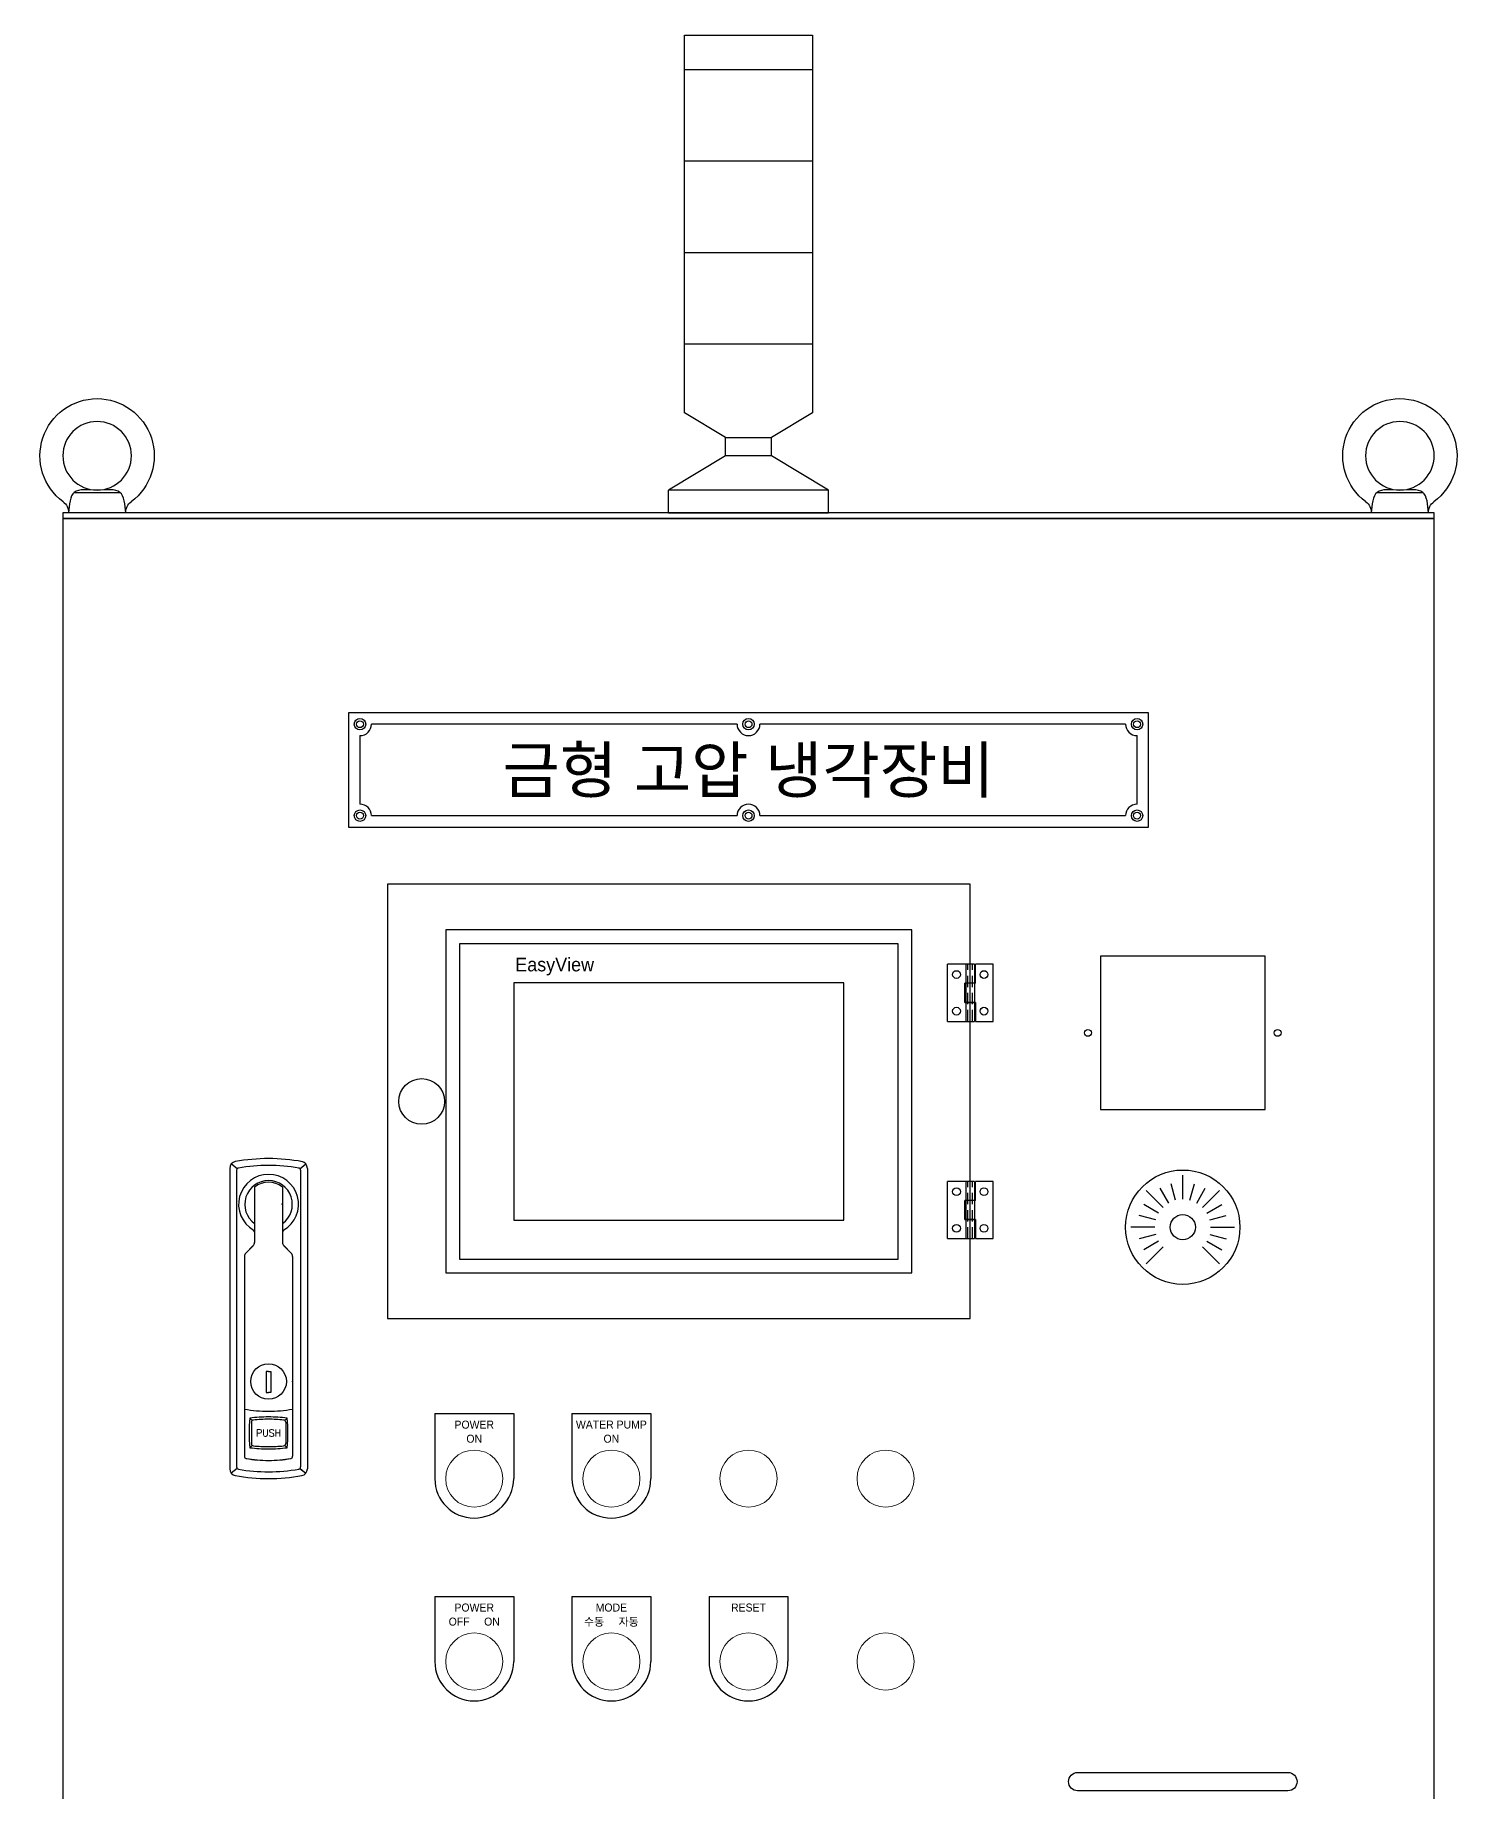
# Model space of a CAD drawing. Header units: millimetres. Extents: x 92843 to 114843, y 2721 to 9158.
# Drawn here: x 109911 to 110535, y 5484 to 6253 of the extents above; entities that cross this region are included whole.
import ezdxf
from ezdxf.enums import TextEntityAlignment as Align

# ---------------------------------------------------------------- set-up
doc = ezdxf.new("R2010")
doc.units = ezdxf.units.MM
doc.header["$LTSCALE"] = 10
doc.linetypes.add('DASHED', pattern=[0.75, 0.5, -0.25])
doc.layers.add('Layer2', color=7, linetype='Continuous')
doc.styles.get("Standard").update_dxf_attribs({"font": 'txt.shx'})
doc.styles.add('style1', font='')
doc.styles.add('style2', font='')
doc.styles.get('style1').set_extended_font_data('Gulim')
doc.styles.get('style2').set_extended_font_data('Gulim')

# ---------------------------------------------------------------- blocks, each defined once
blk = doc.blocks.new('A$C65555AC7')
at = {"linetype": 'Continuous', "ltscale": 2}
for p, q in [((-28, 209), (28, 209)), ((-28, 43.8), (-28, 209)), ((28, 209), (28, 43.8)), ((-28, 194), (28, 194)), ((-28, 154), (28, 154)), ((-28, 114), (28, 114)), ((-28, 74), (28, 74)), ((-10, 33), (-28, 43.8)), ((28, 43.8), (10, 33)), ((-10, 25), (-10, 33)), ((-10, 33), (10, 33)), ((10, 25), (10, 33)), ((-10, 25), (-35, 10)), ((10, 25), (-10, 25)), ((35, 10), (10, 25)), ((-35, 0), (-35, 10)), ((35, 10), (-35, 10)), ((35, 0), (35, 10)), ((-35, 0), (35, 0))]:
    blk.add_line(p, q, dxfattribs=at)
blk = doc.blocks.new('아이볼트M12-원')
blk.add_line((22.5, 9), (2.5, 9))
blk.add_lwpolyline([(0, 0), (25, 0)])
blk.add_circle((12.5, 25), 15)
for centre, radius, start, end in [((12.5, 25), 25, 306.63824, 233.36176), ((-6, 0.12), 6.01, 358.83985, 53.34997), ((31, 0.12), 6.01, 126.65003, 181.16015)]:
    blk.add_arc(centre, radius, start, end)
blk.add_spline([(0, 0), (2.5, 9), (12.5, 10), (22.5, 9), (25, 0)], degree=3)
blk = doc.blocks.new('방수평면회전-KA-604D-정면')
for p, q in [((-17, 135.72), (-17, 4.28)), ((-13.77, 135.52), (-16.31, 137.64)), ((-14, 134.88), (-14, 5.12)), ((13.77, 135.52), (16.31, 137.64)), ((14, 134.88), (14, 5.12)), ((17, 135.72), (17, 4.28)), ((-6.1, 127.54), (-6.1, 109.03)), ((6.1, 127.54), (6.1, 109.03)), ((-6.1, 110.52), (-6.1, 103.33)), ((6.1, 110.52), (6.1, 103.33)), ((-6.69, 101.91), (-9.96, 98.64)), ((6.69, 101.91), (9.96, 98.64)), ((-10.55, 97.22), (-10.55, 9.78)), ((10.55, 97.22), (10.55, 9.78)), ((-1.06, 46.84), (-1.06, 37.74)), ((0, 46.84), (-1.06, 46.84)), ((0, 46.84), (1.06, 46.84)), ((1.06, 46.84), (1.06, 37.74)), ((-1.06, 37.74), (0, 37.74)), ((1.06, 37.74), (0, 37.74)), ((-8.16, 26.45), (-7.11, 25.43)), ((-7.5, 24.64), (-7.5, 15.36)), ((8.16, 26.45), (7.11, 25.43)), ((7.5, 24.64), (7.5, 15.36)), ((13.95, 20), (14, 20)), ((-7.11, 14.57), (-8.16, 13.55)), ((7.11, 14.57), (8.16, 13.55)), ((-13.77, 4.48), (-16.31, 2.36)), ((13.77, 4.48), (16.31, 2.36))]:
    blk.add_line(p, q)
blk.add_circle((0, 42.5), 7.8)
for centre, radius, start, end in [((-14, 135.72), 3, 100.47568, 180), ((0, 60), 80, 90, 100.47568), ((0, 60), 80, 79.36899, 90), ((14, 135.72), 3, 0, 79.52432), ((-13, 134.88), 1, 99.84903, 180), ((0, 60), 77, 90, 99.84903), ((0, 120), 13.1, 90, 239.76511), ((0, 60), 77, 80.07968, 90), ((0, 120), 13.1, 300.23489, 90), ((13, 134.88), 1, 0, 80.15097), ((0, 120), 10.4, 305.90408, 234.09592), ((0, 120), 9.7, 51.03349, 128.96651), ((-7.1, 107.82), 1, 0, 59.76511), ((7.1, 107.82), 1, 120.23489, 180), ((-8.1, 103.33), 2, 315, 0), ((8.1, 103.33), 2, 180, 225), ((-8.55, 97.22), 2, 135, 180), ((8.55, 97.22), 2, 0, 45), ((0, 89.5), 60, 259.87284, 270), ((52.4, 20), 60.9, 173.91919, 186.08081), ((0, -33.9), 60.9, 90, 97.69771), ((-6.5, 24.64), 1, 96.32509, 180), ((0, -34), 60, 90, 96.32509), ((0, 89.5), 60, 270, 280.12716), ((0, -33.9), 60.9, 82.30229, 90), ((0, -34), 60, 83.67491, 90), ((6.5, 24.64), 1, 0, 83.67491), ((-52.4, 20), 60.9, 353.91919, 6.08081), ((-9.55, 9.78), 1, 180, 260.68487), ((0, 68), 60, 260.488, 270), ((0, 68), 60, 260.68487, 270), ((0, 73.9), 60.9, 262.30229, 270), ((-6.5, 15.36), 1, 180, 263.67491), ((0, 74), 60, 263.67491, 270), ((0, 74), 60, 270, 276.32509), ((0, 73.9), 60.9, 270, 277.69771), ((0, 68), 60, 270, 279.512), ((0, 68), 60, 270, 279.31513), ((6.5, 15.36), 1, 276.32509, 0), ((9.55, 9.78), 1, 279.31513, 0), ((-14, 4.28), 3, 180, 259.52432), ((0, 80), 80, 259.52432, 270), ((-13, 5.12), 1, 180, 260.15097), ((0, 80), 77, 260.15097, 270), ((0, 80), 77, 270, 279.92032), ((0, 80), 80, 270, 280.51907), ((13, 5.12), 1, 279.84903, 0), ((14, 4.28), 3, 280.47568, 0)]:
    blk.add_arc(centre, radius, start, end)
for p in [(6, 120), (10.5, 42.5), (10.5, 42.5)]:
    blk.add_point(p)
blk.add_text('PUSH', height=3).set_placement((0, 20), align=Align.MIDDLE_CENTER)

msp = doc.modelspace()

# ---------------------------------------------------------------- linework, layer by layer
for p, q in [((110319.66, 5881.4), (110064.66, 5881.4)), ((110064.66, 5881.4), (110064.66, 5691.4)), ((110319.66, 5691.4), (110319.66, 5881.4)), ((110448.66, 5849.9), (110376.66, 5849.9)), ((110376.66, 5849.9), (110376.66, 5782.9)), ((110448.66, 5782.9), (110448.66, 5849.9)), ((110376.66, 5782.9), (110448.66, 5782.9)), ((109995.66, 5757.12), (109995.66, 5625.69)), ((109998.89, 5756.93), (109996.35, 5759.04)), ((109998.66, 5756.28), (109998.66, 5626.53)), ((110026.42, 5756.93), (110028.96, 5759.04)), ((110026.66, 5756.28), (110026.66, 5626.53)), ((110029.66, 5757.12), (110029.66, 5625.69)), ((110006.56, 5748.95), (110006.56, 5730.44)), ((110018.76, 5748.95), (110018.76, 5730.44)), ((110006.56, 5731.93), (110006.56, 5724.73)), ((110018.76, 5731.93), (110018.76, 5724.73)), ((110002.11, 5718.63), (110002.11, 5631.18)), ((110005.97, 5723.32), (110002.69, 5720.04)), ((110019.34, 5723.32), (110022.62, 5720.04)), ((110023.21, 5718.63), (110023.21, 5631.18)), ((110064.66, 5691.4), (110319.66, 5691.4)), ((110011.59, 5668.25), (110011.59, 5659.15)), ((110012.66, 5668.25), (110011.59, 5668.25)), ((110012.66, 5668.25), (110013.72, 5668.25)), ((110013.72, 5668.25), (110013.72, 5659.15)), ((110011.59, 5659.15), (110012.66, 5659.15)), ((110013.72, 5659.15), (110012.66, 5659.15)), ((110004.5, 5647.86), (110005.55, 5646.84)), ((110020.81, 5647.86), (110019.77, 5646.84)), ((110085.41, 5649.9), (110119.91, 5649.9)), ((110085.41, 5649.9), (110085.41, 5621.4)), ((110085.41, 5649.9), (110085.41, 5621.4)), ((110119.91, 5649.9), (110119.91, 5621.4)), ((110119.91, 5649.9), (110119.91, 5621.4)), ((110145.41, 5649.9), (110179.91, 5649.9)), ((110145.41, 5649.9), (110145.41, 5621.4)), ((110145.41, 5649.9), (110145.41, 5621.4)), ((110179.91, 5649.9), (110179.91, 5621.4)), ((110179.91, 5649.9), (110179.91, 5621.4)), ((110005.16, 5646.05), (110005.16, 5636.76)), ((110020.16, 5646.05), (110020.16, 5636.76)), ((110026.6, 5641.4), (110026.66, 5641.4)), ((110005.55, 5635.97), (110004.5, 5634.95)), ((110019.77, 5635.97), (110020.81, 5634.95)), ((109998.89, 5625.88), (109996.35, 5623.77)), ((110026.42, 5625.88), (110028.96, 5623.77)), ((110085.41, 5569.9), (110119.91, 5569.9)), ((110085.41, 5569.9), (110085.41, 5541.4)), ((110085.41, 5569.9), (110085.41, 5541.4)), ((110119.91, 5569.9), (110119.91, 5541.4)), ((110119.91, 5569.9), (110119.91, 5541.4)), ((110145.41, 5569.9), (110179.91, 5569.9)), ((110145.41, 5569.9), (110145.41, 5541.4)), ((110145.41, 5569.9), (110145.41, 5541.4)), ((110179.91, 5569.9), (110179.91, 5541.4)), ((110179.91, 5569.9), (110179.91, 5541.4)), ((110205.41, 5569.9), (110239.91, 5569.9)), ((110205.41, 5569.9), (110205.41, 5541.4)), ((110205.41, 5569.9), (110205.41, 5541.4)), ((110239.91, 5569.9), (110239.91, 5541.4)), ((110239.91, 5569.9), (110239.91, 5541.4))]:
    msp.add_line(p, q)
at = {"linetype": 'Continuous'}
for p, q in [((110309.66, 5821.4), (110309.66, 5846.4)), ((110321.56, 5846.4), (110309.66, 5846.4)), ((110317.76, 5846.4), (110317.76, 5821.4)), ((110321.56, 5846.4), (110321.56, 5821.4)), ((110321.96, 5838.07), (110321.96, 5846.4)), ((110329.66, 5846.4), (110321.96, 5846.4)), ((110329.66, 5821.4), (110329.66, 5846.4)), ((110321.96, 5838.07), (110317.36, 5838.07)), ((110317.36, 5829.74), (110317.36, 5838.07)), ((110321.96, 5829.74), (110317.36, 5829.74)), ((110321.96, 5829.74), (110317.36, 5829.74)), ((110317.36, 5829.74), (110321.96, 5829.74)), ((110321.96, 5829.74), (110321.96, 5821.4)), ((110309.66, 5821.4), (110321.56, 5821.4)), ((110321.96, 5821.4), (110329.66, 5821.4)), ((110309.66, 5726.4), (110309.66, 5751.4)), ((110321.56, 5751.4), (110309.66, 5751.4)), ((110317.76, 5751.4), (110317.76, 5726.4)), ((110321.56, 5751.4), (110321.56, 5726.4)), ((110321.96, 5743.07), (110321.96, 5751.4)), ((110329.66, 5751.4), (110321.96, 5751.4)), ((110329.66, 5726.4), (110329.66, 5751.4)), ((110406.56, 5741.96), (110402.81, 5748.47)), ((110409.5, 5743.18), (110407.56, 5750.43)), ((110412.66, 5743.59), (110412.66, 5754.1)), ((110415.81, 5743.18), (110417.75, 5750.43)), ((110418.75, 5741.96), (110422.51, 5748.47)), ((110321.96, 5743.07), (110317.36, 5743.07)), ((110317.36, 5734.74), (110317.36, 5743.07)), ((110402.1, 5737.5), (110395.59, 5741.25)), ((110404.04, 5740.02), (110396.6, 5747.46)), ((110421.27, 5740.02), (110428.71, 5747.46)), ((110423.21, 5737.5), (110429.72, 5741.25)), ((110321.96, 5734.74), (110317.36, 5734.74)), ((110321.96, 5734.74), (110317.36, 5734.74)), ((110317.36, 5734.74), (110321.96, 5734.74)), ((110321.96, 5734.74), (110321.96, 5726.4)), ((110400.88, 5734.56), (110393.63, 5736.5)), ((110424.43, 5734.56), (110431.68, 5736.5)), ((110309.66, 5726.4), (110321.56, 5726.4)), ((110321.96, 5726.4), (110329.66, 5726.4)), ((110400.47, 5731.4), (110389.96, 5731.4)), ((110400.88, 5728.25), (110393.63, 5726.31)), ((110402.1, 5725.31), (110395.59, 5721.56)), ((110423.21, 5725.31), (110429.72, 5721.56)), ((110424.43, 5728.25), (110431.68, 5726.31)), ((110424.84, 5731.4), (110435.36, 5731.4)), ((110404.04, 5722.79), (110396.6, 5715.35)), ((110421.27, 5722.79), (110428.71, 5715.35))]:
    msp.add_line(p, q, dxfattribs=at)
at = {"linetype": 'DASHED'}
for p, q in [((110318.66, 5821.4), (110318.66, 5846.4)), ((110320.66, 5821.4), (110320.66, 5846.4)), ((110318.66, 5726.4), (110318.66, 5751.4)), ((110320.66, 5726.4), (110320.66, 5751.4))]:
    msp.add_line(p, q, dxfattribs=at)
at = {"linetype": 'Continuous', "ltscale": 2}
for points in [[(109922.66, 6041.4), (110522.66, 6041.4), (110522.66, 6043.8), (109922.66, 6043.8)], [(109922.66, 4641.4), (110522.66, 4641.4), (110522.66, 6041.4), (109922.66, 6041.4)]]:
    msp.add_lwpolyline(points, close=True, dxfattribs=at)
msp.add_lwpolyline([(109922.66, 5361.4), (110522.66, 5361.4), (110522.66, 6041.4), (109922.66, 6041.4)], close=True)
at = {"linetype": 'Continuous'}
for points in [[(110047.66, 5906.4), (110397.66, 5906.4), (110397.66, 5956.4), (110047.66, 5956.4)], [(110090.16, 5711.4), (110294.16, 5711.4), (110294.16, 5861.4), (110090.16, 5861.4)], [(110096.16, 5717.4), (110288.16, 5717.4), (110288.16, 5855.4), (110096.16, 5855.4)], [(110119.97, 5734.52), (110264.34, 5734.52), (110264.34, 5838.29), (110119.97, 5838.29)]]:
    msp.add_lwpolyline(points, close=True, dxfattribs=at)
for points in [[(110217.66, 5951.4), (110057.66, 5951.4)], [(110387.66, 5951.4), (110227.66, 5951.4)], [(110052.66, 5946.4), (110052.66, 5916.4)], [(110392.66, 5916.4), (110392.66, 5946.4)], [(110057.66, 5911.4), (110217.66, 5911.4)], [(110227.66, 5911.4), (110387.66, 5911.4)]]:
    msp.add_lwpolyline(points, dxfattribs=at)
at = {"linetype": 'Continuous', "ltscale": 2}
msp.add_lwpolyline([(110366.66, 5484.9, -1), (110366.66, 5492.9), (110458.66, 5492.9, -1), (110458.66, 5484.9)], format="xyb", close=True, dxfattribs=at)
for centre, radius in [((110052.66, 5951.4), 2.5), ((110052.66, 5951.4), 1.5), ((110222.66, 5951.4), 2.5), ((110222.66, 5951.4), 1.5), ((110392.66, 5951.4), 2.5), ((110392.66, 5951.4), 1.5), ((110052.66, 5911.4), 2.5), ((110052.66, 5911.4), 1.5), ((110222.66, 5911.4), 2.5), ((110222.66, 5911.4), 1.5), ((110392.66, 5911.4), 2.5), ((110392.66, 5911.4), 1.5), ((110012.66, 5663.9), 7.8)]:
    msp.add_circle(centre, radius)
at = {"linetype": 'Continuous'}
for centre, radius in [((110313.66, 5841.9), 1.7), ((110325.66, 5841.9), 1.7), ((110313.66, 5825.9), 1.7), ((110313.66, 5825.9), 1.7), ((110313.66, 5825.9), 1.7), ((110325.66, 5825.9), 1.7), ((110325.66, 5825.9), 1.7), ((110325.66, 5825.9), 1.7), ((110412.66, 5731.4), 25), ((110313.66, 5746.9), 1.7), ((110325.66, 5746.9), 1.7), ((110313.66, 5730.9), 1.7), ((110313.66, 5730.9), 1.7), ((110313.66, 5730.9), 1.7), ((110325.66, 5730.9), 1.7), ((110325.66, 5730.9), 1.7), ((110325.66, 5730.9), 1.7)]:
    msp.add_circle(centre, radius, dxfattribs=at)
at = {"linetype": 'Continuous', "ltscale": 2}
for centre, radius in [((110371.16, 5816.4), 1.5), ((110454.16, 5816.4), 1.5), ((110412.66, 5731.4), 5.5)]:
    msp.add_circle(centre, radius, dxfattribs=at)
at = {"linetype": 'Continuous', "ltscale": 0.2}
msp.add_circle((110079.66, 5786.4), 10, dxfattribs=at)
at = {"lineweight": 13}
for centre in [(110102.66, 5621.4), (110162.66, 5621.4), (110222.66, 5621.4), (110282.66, 5621.4), (110102.66, 5541.4), (110162.66, 5541.4), (110222.66, 5541.4), (110282.66, 5541.4)]:
    msp.add_circle(centre, 12.5, dxfattribs=at)
for centre, radius, start, end in [((110052.66, 5951.4), 5, 270, 0), ((110222.66, 5951.4), 5, 180, 0), ((110392.66, 5951.4), 5, 180, 270), ((110052.66, 5911.4), 5, 0, 90), ((110222.66, 5911.4), 5, 0, 180), ((110392.66, 5911.4), 5, 90, 180), ((109998.66, 5757.12), 3, 100.47568, 180), ((110012.66, 5681.4), 80, 90, 100.47568), ((109999.66, 5756.28), 1, 99.84903, 180), ((110012.66, 5681.4), 77, 90, 99.84903), ((110012.66, 5681.4), 80, 79.36899, 90), ((110012.66, 5681.4), 77, 80.07968, 90), ((110025.66, 5756.28), 1, 0, 80.15097), ((110026.66, 5757.12), 3, 0, 79.52432), ((110012.66, 5741.4), 13.1, 90, 239.76511), ((110012.66, 5741.4), 10.4, 305.90408, 234.09592), ((110012.66, 5741.4), 9.7, 51.03349, 128.96651), ((110012.66, 5741.4), 13.1, 300.23489, 90), ((110004.56, 5724.73), 2, 315, 0), ((110005.56, 5729.22), 1, 0, 59.76511), ((110019.76, 5729.22), 1, 120.23489, 180), ((110020.76, 5724.73), 2, 180, 225), ((110004.11, 5718.63), 2, 135, 180), ((110021.21, 5718.63), 2, 0, 45), ((110012.66, 5710.9), 60, 259.87284, 270), ((110065.06, 5641.4), 60.9, 173.91919, 186.08081), ((110012.66, 5587.5), 60.9, 90, 97.69771), ((110012.66, 5710.9), 60, 270, 280.12716), ((110012.66, 5587.5), 60.9, 82.30229, 90), ((109960.26, 5641.4), 60.9, 353.91919, 6.08081), ((110006.16, 5646.05), 1, 96.32509, 180), ((110012.66, 5587.4), 60, 90, 96.32509), ((110012.66, 5587.4), 60, 83.67491, 90), ((110019.16, 5646.05), 1, 0, 83.67491), ((110012.66, 5695.3), 60.9, 262.30229, 270), ((110006.16, 5636.76), 1, 180, 263.67491), ((110012.66, 5695.4), 60, 263.67491, 270), ((110012.66, 5695.4), 60, 270, 276.32509), ((110012.66, 5695.3), 60.9, 270, 277.69771), ((110019.16, 5636.76), 1, 276.32509, 0), ((109998.66, 5625.69), 3, 180, 259.52432), ((109999.66, 5626.53), 1, 180, 260.15097), ((110012.66, 5701.4), 77, 260.15097, 270), ((110003.11, 5631.18), 1, 180, 260.68487), ((110012.66, 5689.4), 60, 260.488, 270), ((110012.66, 5689.4), 60, 260.68487, 270), ((110012.66, 5689.4), 60, 270, 279.512), ((110012.66, 5689.4), 60, 270, 279.31513), ((110012.66, 5701.4), 77, 270, 279.92032), ((110022.21, 5631.18), 1, 279.31513, 0), ((110025.66, 5626.53), 1, 279.84903, 0), ((110026.66, 5625.69), 3, 280.47568, 0), ((110012.66, 5701.4), 80, 259.52432, 270), ((110012.66, 5701.4), 80, 270, 280.51907)]:
    msp.add_arc(centre, radius, start, end)
at = {"linetype": 'Continuous'}
for centre in [(110102.66, 5621.4), (110162.66, 5621.4), (110102.66, 5541.4), (110162.66, 5541.4), (110222.66, 5541.4)]:
    msp.add_arc(centre, 17.25, 180, 0, dxfattribs=at)
for p in [(110018.66, 5741.4), (110023.16, 5663.9), (110023.16, 5663.9)]:
    msp.add_point(p)

# ---------------------------------------------------------------- block references
at = {"linetype": 'Continuous', "ltscale": 2}
msp.add_blockref('A$C65555AC7', (110222.66, 6043.8), dxfattribs=at)
at = {"xscale": -1}
for p in [(109950.16, 6043.8), (110520.16, 6043.8)]:
    msp.add_blockref('아이볼트M12-원', p, dxfattribs=at)
at = {"color": 1, "linetype": 'Continuous', "lineweight": 9, "ltscale": 2}
msp.add_blockref('방수평면회전-KA-604D-정면', (110012.66, 5621.4), dxfattribs=at)

# ---------------------------------------------------------------- texts
msp.add_text('PUSH', height=3).set_placement((110012.66, 5641.4), align=Align.MIDDLE_CENTER)
at = {"layer": 'Layer2', "style": 'style1'}
for s, height, p in [('금형 고압 냉각장비', 20, (110222.66, 5931.4)), ('EasyView', 6, (110137.85, 5846.29))]:
    msp.add_text(s, height=height, dxfattribs=at).set_placement(p, align=Align.MIDDLE_CENTER)
at = {"layer": 'Layer2', "style": 'style2'}
for s, p in [('POWER', (110102.66, 5645.03)), ('ON', (110102.66, 5638.88)), ('WATER PUMP', (110162.66, 5645.03)), ('ON', (110162.66, 5638.88)), ('POWER', (110102.66, 5565.03)), ('MODE', (110162.66, 5565.03)), ('RESET', (110222.66, 5565.03)), ('OFF     ON', (110102.66, 5558.88)), ('수동     자동', (110162.66, 5558.88))]:
    msp.add_text(s, height=3.5, dxfattribs=at).set_placement(p, align=Align.MIDDLE)

doc.saveas('drawing.dxf')
